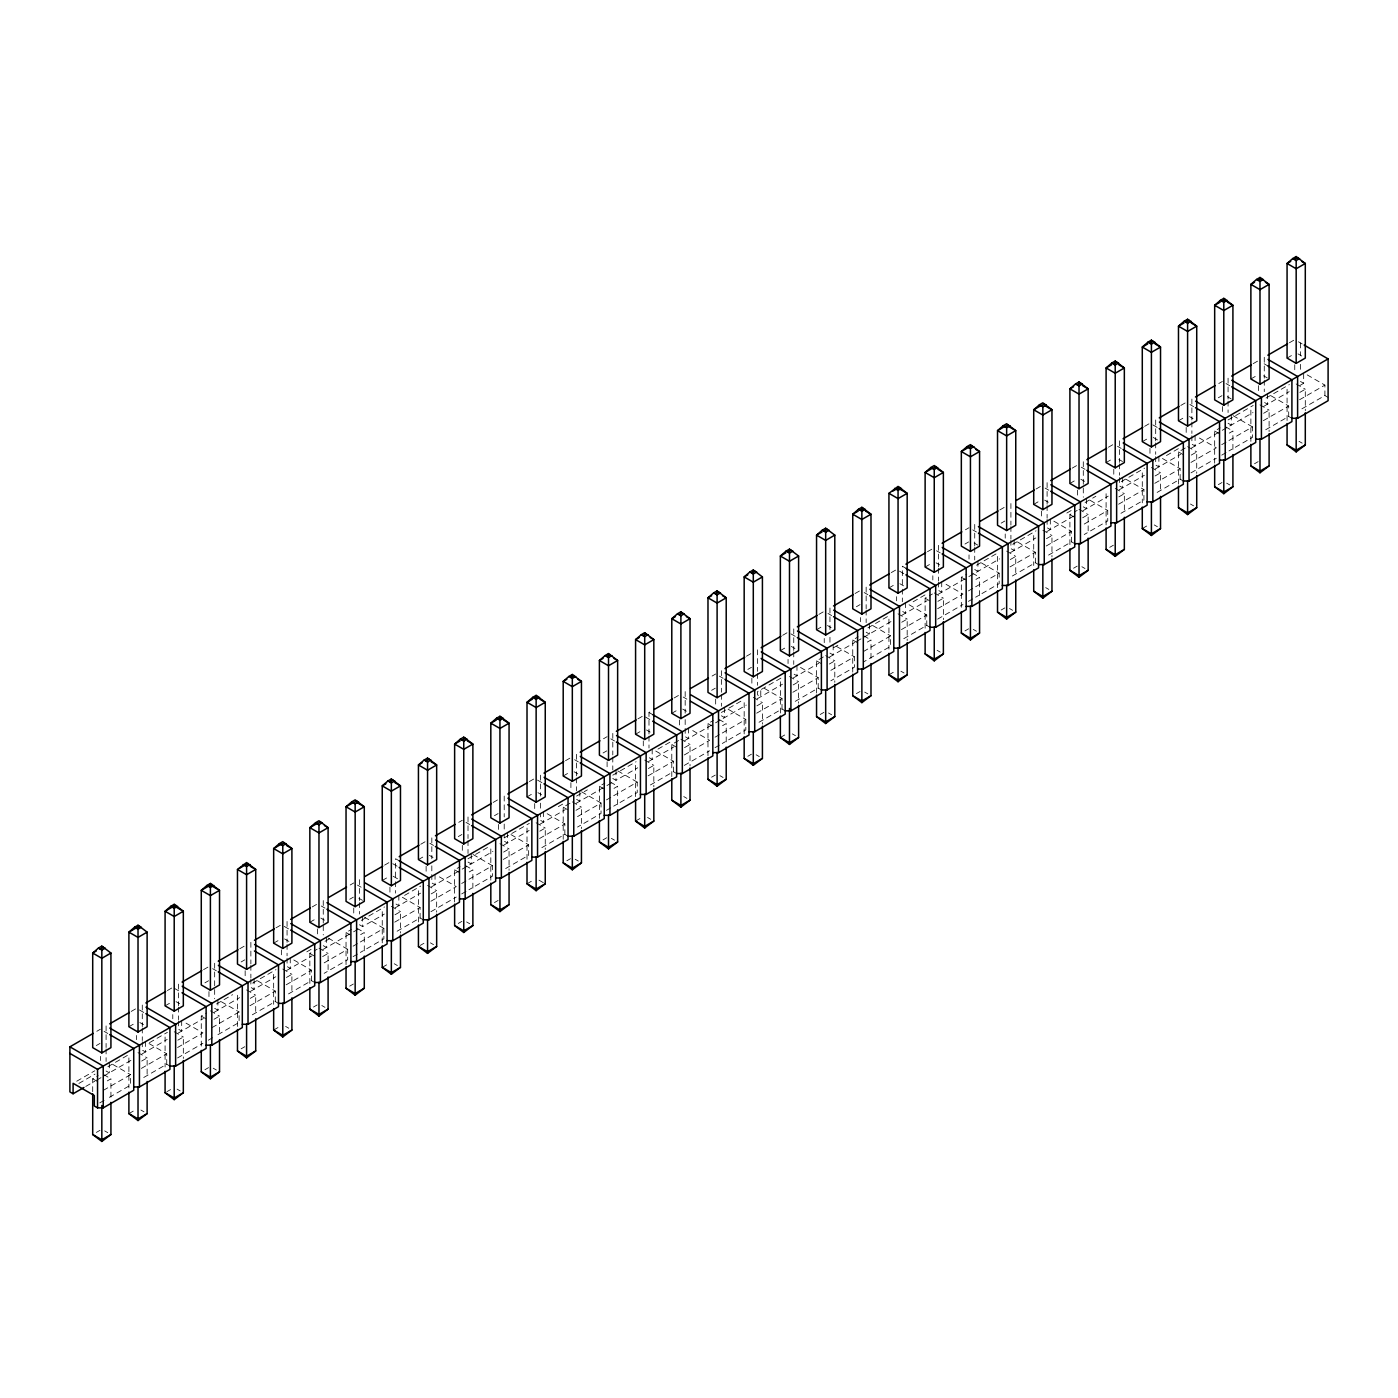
<?xml version="1.0" encoding="UTF-8"?>
<svg xmlns="http://www.w3.org/2000/svg" width="1398" height="1398" viewBox="0 0 1398 1398"><rect width="100%" height="100%" fill="white"/><g stroke="black" fill="none" stroke-linecap="round" stroke-linejoin="round"><path stroke-width="0.75" stroke-dasharray="5 3.75" d="M96.811 1031.287L100.394 1029.225M131.202 1011.436L136.585 1008.325M167.393 990.535L172.775 987.425M203.584 969.635L208.966 966.525M239.792 948.735L245.157 945.642M275.983 927.853L281.365 924.742M312.173 906.952L317.556 903.842M350.164 885.021L353.746 882.942M384.555 865.152L389.937 862.059M420.746 844.27L426.128 841.159M458.736 822.339L462.319 820.259M493.127 802.469L498.509 799.359M529.318 781.569L534.7 778.476M565.526 760.687L570.908 757.576M603.499 738.756L607.099 736.676M637.907 718.887L643.29 715.776L652.674 721.193M648.987 734.037L648.987 712.491L652.569 710.429M674.098 697.986L679.48 694.893M712.089 676.055L715.671 673.993M746.48 656.204L751.862 653.093M782.67 635.304L788.053 632.193M818.861 614.404L824.243 611.31M855.069 593.521L860.452 590.41M891.26 572.621L896.642 569.51M927.451 551.721L932.833 548.61M965.441 529.79L969.024 527.728M999.832 509.938L1005.214 506.827M1036.023 489.038L1041.405 485.927M1072.214 468.138L1077.596 465.027M1108.404 447.238L1113.787 444.145M1144.612 426.355L1149.977 423.245M1180.803 405.455L1186.186 402.344M1218.776 383.524L1222.376 381.444M1253.185 363.655L1258.567 360.562M1289.375 342.772L1294.758 339.662M96.34 1045.547L99.992 1043.432M128.896 1026.744L134.365 1023.598M165.086 1005.861L170.556 1002.698M204.929 982.846L208.564 980.749M241.12 961.964L244.772 959.849M273.659 943.161L279.128 940.015M309.849 922.278L317.154 918.067M349.692 899.264L353.344 897.167M382.248 880.478L387.718 877.315M418.439 859.578L423.909 856.432M458.282 836.581L461.917 834.484M494.473 815.681L498.107 813.584M527.011 796.895L532.481 793.732M563.202 775.995L570.506 771.783M603.045 752.998L606.697 750.901M635.583 734.212L641.07 731.049M671.791 713.312L677.261 710.149M711.617 690.315L715.269 688.2M747.825 669.415L751.46 667.318M780.364 650.629L785.833 647.466M816.554 629.729L823.859 625.518M856.397 606.732L860.05 604.618M888.936 587.946L894.405 584.783M925.126 567.046L930.614 563.883M964.97 544.049L968.622 541.935M1001.16 523.149L1004.812 521.035M1033.716 504.363L1039.186 501.2M1069.907 483.463L1077.194 479.252M1106.098 462.563L1113.402 458.352M1142.288 441.663L1147.758 438.518M1178.479 420.781L1183.949 417.618M1218.322 397.766L1221.974 395.669M1250.878 378.98L1258.165 374.769M1287.069 358.08L1292.538 354.935M76.733 1081.213L94.819 1070.781M78.865 1083.433L95.012 1074.118M107.891 1066.691L127.62 1055.298M149.464 1042.681L167.393 1032.318M216.463 1003.991L232.61 994.677M252.654 983.109L275.983 969.635M306.791 951.846L312.173 948.735M325.035 941.308L330.417 938.198M361.243 920.408L384.555 906.952M404.599 895.384L420.746 886.052M468.015 858.756L487.745 847.363M504.206 837.874L529.318 823.37M558.344 806.611L565.526 802.469M576.605 796.074L587.37 789.87M612.796 775.174L636.107 761.718M657.951 749.101L672.298 740.818M721.368 712.491L741.097 701.097M780.888 678.135L757.559 691.591L757.559 694.893L760.774 696.746L760.774 686.296M833.54 647.728L838.922 644.635M867.931 627.877L889.46 615.452M913.104 601.804L925.651 594.552M976.52 565.194L996.25 553.8M1012.711 544.294L1036.023 530.821M1066.831 513.031L1072.214 509.938M1085.093 502.494L1095.857 496.29M1121.283 481.611L1144.612 468.138M1166.456 455.538L1180.803 447.238M1228.073 419.959L1253.185 405.455M1266.064 398.028L1289.375 384.555M92.705 1091.646L92.705 1078.802L98.175 1075.639M201.277 1046.106L201.277 1016.101L206.747 1012.938M309.849 983.423L309.849 953.419L317.154 949.207M346.04 964.672L346.04 932.518L351.527 929.355M454.63 901.99L454.63 869.836L460.099 866.673M563.202 839.307L563.202 807.153L570.506 802.941M599.393 818.407L599.393 786.253L604.862 783.09M671.791 776.606L671.791 744.452L679.079 740.241M707.982 755.724L707.982 723.57L713.452 720.407M816.554 693.024L816.554 660.87L823.859 656.658M852.745 672.141L852.745 639.987L858.215 636.824M925.126 628.191L925.126 598.187L932.431 593.975M961.335 607.309L961.335 577.287L966.804 574.141M1069.907 544.608L1069.907 514.604L1077.194 510.392M1178.479 484.075L1178.479 451.921L1185.784 447.709M1214.67 463.175L1214.67 431.021L1220.157 427.858M85.767 1086.438L94.819 1081.213M96.637 1080.182L102.054 1077.037M103.871 1075.988L131.01 1060.331M141.88 1054.057L167.201 1039.43M178.07 1033.157L203.409 1018.53M214.261 1012.257L239.6 997.63M250.452 991.374L275.79 976.748M286.642 970.474L311.981 955.848M322.833 949.574L351.789 932.868M353.607 931.819L359.024 928.674M359.443 924.742L362.641 926.594L384.363 914.047M395.215 907.791L420.553 893.165M431.423 886.891L460.361 870.168M462.179 869.137L492.935 851.365M503.804 845.091L529.143 830.464M539.995 824.208L565.334 809.582M576.186 803.308L605.142 786.585M606.959 785.554L612.376 782.408M612.796 778.476L615.994 780.329L637.715 767.782M648.567 761.508L673.906 746.881M684.758 740.625L713.714 723.902M715.531 722.853L746.287 705.099M757.157 698.825L782.478 684.199M793.348 677.925L818.686 663.299M829.538 657.043L854.877 642.416M856.677 641.367L862.112 638.222M863.912 637.191L891.068 621.516M901.92 615.242L927.258 600.616M938.11 594.342L967.067 577.636M968.884 576.588L999.64 558.833M1010.509 552.559L1035.831 537.933M1046.7 531.659L1073.839 515.984M1082.891 510.759L1108.23 496.133M1119.082 489.877L1144.42 475.25M1155.272 468.977L1180.611 454.35M1191.463 448.076L1220.419 431.37M1222.236 430.322L1252.992 412.55M1263.844 406.294L1289.183 391.667M1300.035 385.394L1303.67 383.297L1303.67 372.847M107.296 1080.899L110.931 1078.802L110.931 1100.226M141.652 1061.065L147.122 1057.902L147.122 1077.194M177.843 1040.164L183.33 1037.001L183.33 1058.443M214.051 1019.264L219.521 1016.101L219.521 1035.394M250.242 998.364L255.712 995.219L255.712 1014.494M286.433 977.482L291.902 974.319L291.902 993.611M322.623 956.582L328.093 953.419L328.093 972.711M360.632 934.633L364.284 932.518L364.284 953.96M395.005 914.781L400.475 911.636L400.475 933.06M431.196 893.899L436.665 890.736L436.665 912.16M469.221 871.95L472.874 869.836L472.874 891.277M503.595 852.098L509.064 848.936L509.064 870.377M539.785 831.198L545.255 828.035L545.255 849.477M575.976 810.316L581.446 807.153L581.446 828.577M613.984 788.367L617.636 786.253L617.636 807.694M648.357 768.516L653.827 765.353L653.827 786.794M684.548 747.615L690.018 744.452L690.018 765.894M722.574 725.667L726.209 723.57L726.209 744.994M756.93 705.833L762.417 702.67L762.417 724.112M793.138 684.933L798.608 681.77L798.608 703.211M829.329 664.033L834.798 660.87L834.798 682.311M867.337 642.084L870.989 639.987L870.989 661.411M901.71 622.25L907.18 619.087L907.18 640.529M937.901 601.35L943.37 598.187L943.37 619.629M975.926 579.401L979.561 577.287L979.561 596.579M1010.282 559.567L1015.752 556.404L1015.752 575.696M1046.473 538.667L1051.96 535.504L1051.96 556.946M1082.681 517.767L1088.151 514.604L1088.151 533.896M1118.872 496.867L1124.341 493.704L1124.341 512.996M1155.063 475.984L1160.532 472.821L1160.532 492.113M1191.253 455.084L1196.723 451.921L1196.723 473.363M1229.261 433.135L1232.914 431.021L1232.914 452.463M1263.635 413.284L1269.104 410.121L1269.104 431.563M1299.825 392.401L1305.295 389.238L1305.295 410.663M103.382 1090.335L130.538 1074.678L130.538 1085.128L106.999 1098.706M141.39 1068.404L166.729 1053.777L166.729 1064.227L141.39 1078.854M177.581 1047.504L202.92 1032.877L185.218 1022.672M211.972 1027.652L239.11 1011.977L239.11 1022.427L215.589 1036.023M249.962 1005.721L275.301 991.095L275.301 1001.545L249.962 1016.171M286.153 984.821L311.492 970.195L311.492 980.645L286.153 995.271M324.161 962.873L347.683 949.294L347.683 959.744L324.161 973.323M353.117 946.166L358.552 943.021M360.352 941.99L383.873 928.394L383.873 938.844L360.352 952.44M394.743 922.138L420.082 907.512L420.082 917.962L394.743 932.588M430.933 901.238L456.272 886.612L438.57 876.389M461.69 883.484L467.124 880.338M468.942 879.29L492.463 865.712L492.463 876.162L468.942 889.74M503.315 859.438L528.654 844.811L528.654 855.261L503.315 869.888M539.506 838.555L564.844 823.929L564.844 834.379L539.506 849.005M577.514 816.607L601.035 803.029L601.035 813.479L577.514 827.057M606.47 799.901L611.887 796.755M613.705 795.707L637.226 782.129L637.226 792.579L613.705 806.157M648.095 775.855L673.417 761.228L673.417 771.679L648.095 786.305M684.286 754.972L709.607 740.346L691.923 730.123M715.042 737.2L720.477 734.072M722.277 733.024L745.816 719.446L745.816 729.896L722.277 743.474M756.668 713.172L782.006 698.546L782.006 708.996L756.668 723.622M792.858 692.272L818.197 677.646L818.197 688.096L792.858 702.722M830.866 670.341L854.388 656.763L854.388 667.213L830.866 680.791M863.44 651.538L890.578 635.863L890.578 646.313L863.44 661.988M901.43 629.589L926.769 614.963L926.769 625.413L901.43 640.039M937.639 608.689L962.96 594.063L945.275 583.857M968.395 590.935L973.829 587.807M975.629 586.758L999.151 573.18L999.151 583.63L975.629 597.208M1010.02 566.906L1035.359 552.28L1035.359 562.73L1010.02 577.357M1046.211 546.006L1071.55 531.38L1071.55 541.83L1046.211 556.456M1084.219 524.075L1107.74 510.48L1107.74 520.93L1084.219 534.525M1118.592 504.224L1143.931 489.597L1143.931 500.047L1118.592 514.674M1154.783 483.324L1180.122 468.697L1180.122 479.147L1154.783 493.774M1190.974 462.423L1216.312 447.797L1198.628 437.591M1221.747 444.669L1227.182 441.523M1228.982 440.492L1252.503 426.897L1252.503 437.347L1228.982 450.925M1263.373 420.641L1288.694 406.014L1288.694 416.464L1263.373 431.091M1299.563 399.741L1324.902 385.114L1324.902 395.564L1299.563 410.191M99.765 1102.882L105.2 1099.754M177.581 1057.954L202.92 1043.327M208.337 1040.199L213.772 1037.054M353.117 956.616L358.552 953.471M430.933 911.688L456.272 897.062M461.69 893.916L467.124 890.788M606.47 810.333L611.887 807.205M684.286 765.422L709.607 750.796M715.042 747.65L720.477 744.522M937.639 619.139L962.96 604.513M968.395 601.385L973.829 598.257M1190.974 472.874L1216.312 458.247M1221.747 455.119L1227.182 451.973M96.34 1132.415L99.992 1130.318M128.896 1113.629L134.365 1110.466M166.904 1091.681L170.556 1089.566M204.929 1069.732L208.564 1067.618M241.12 1048.832L244.772 1046.718M273.659 1030.046L279.128 1026.883M313.502 1007.049L317.154 1004.935M349.692 986.149L353.344 984.035M382.248 967.364L387.718 964.201M420.256 945.415L423.909 943.3M458.282 923.466L461.917 921.352M494.473 902.566L498.107 900.452M527.011 883.781L532.481 880.618M566.854 860.766L570.506 858.669M603.045 839.883L606.697 837.769M635.583 821.08L641.07 817.917M711.617 777.183L715.269 775.086M747.825 756.301L751.46 754.186M780.364 737.497L785.833 734.334M820.207 714.5L823.859 712.386M856.397 693.6L860.05 691.503M888.936 674.815L894.405 671.652M964.97 630.917L968.622 628.803M1001.16 610.017L1004.812 607.92M1073.559 568.235L1077.194 566.12M1109.75 547.334L1113.402 545.22M1142.288 528.549L1147.758 525.386M1218.322 484.652L1221.974 482.537M1254.513 463.752L1258.165 461.637M1298.462 341.794L1302.167 343.943M1298.008 353.869L1301.66 355.983M1307.2 374.891L1324.902 385.114M1300.455 381.444L1303.67 383.297M1324.902 395.564L1328.1 397.416M1264.124 363.76L1267.829 365.909M1296.173 383.961L1305.295 389.238M1263.635 375.817L1267.287 377.932M1271.009 395.791L1288.694 406.014M1288.694 416.464L1291.909 418.299M1226.081 383.594L1229.786 385.726M1259.982 404.861L1269.104 410.121M1227.444 396.717L1231.096 398.832M1299.039 441.349L1302.167 443.149M1233.053 415.66L1252.503 426.897M1228.073 423.245L1231.271 425.097L1231.271 414.647M1189.89 404.494L1193.595 406.626M1225.627 426.809L1232.914 431.021M1189.436 416.569L1193.071 418.666M1214.67 431.021L1220.157 434.184M1152.843 424.887L1157.387 427.526M1187.601 446.661L1196.723 451.921M1178.479 451.921L1185.784 456.132M1153.228 437.452L1158.715 440.615M1226.64 483.131L1229.786 484.949M1162.437 458.474L1180.122 468.697M1180.122 479.147L1183.337 480.999M1117.491 446.277L1121.196 448.409M1151.41 467.544L1160.532 472.821M1118.872 459.4L1122.507 461.515M1190.449 504.031L1193.595 505.831M1126.229 479.374L1143.931 489.597M1081.301 467.177L1085.005 469.309M1115.22 488.444L1124.341 493.704M1080.846 479.252L1084.499 481.349M1154.259 524.932L1157.387 526.731M1090.038 500.274L1107.74 510.48M1083.293 506.827L1086.508 508.68L1086.508 498.23M1045.11 488.077L1048.815 490.209M1079.029 509.344L1088.151 514.604M1044.655 500.152L1048.308 502.249M1069.907 514.604L1077.194 518.815M1053.847 521.174L1071.55 531.38M1071.55 541.83L1074.747 543.682M1042.838 530.244L1051.96 535.504M1081.877 566.714L1085.005 568.532M1017.657 542.057L1035.359 552.28M1035.359 562.73L1038.557 564.582M972.728 529.859L976.433 531.991M1006.647 551.127L1015.752 556.404M974.091 542.983L977.744 545.098M1045.687 587.614L1048.815 589.414M981.466 562.957L999.151 573.18M974.721 569.51L977.918 571.363L977.918 560.913M936.538 550.76L940.242 552.892M972.274 573.075L979.561 577.287M936.083 562.835L939.718 564.932M961.335 577.287L966.804 580.45M1009.496 608.514L1012.624 610.314M906.044 568.357L902.339 566.225L902.339 587.772M899.491 571.153L904.052 573.792M934.248 592.927L943.37 598.187M925.126 598.187L932.431 602.398M899.893 583.735L903.527 585.832M973.288 629.397L976.433 631.214M909.084 604.757L926.769 614.963M926.769 625.413L929.985 627.265M864.156 592.542L867.861 594.692M898.058 613.827L907.18 619.087M937.097 650.297L940.242 652.115M872.894 625.64L890.578 635.863M866.148 632.193L869.346 634.045L869.346 623.595M827.948 613.442L831.653 615.574M863.684 635.775L870.989 639.987M827.494 625.518L831.146 627.632M852.745 639.987L858.215 643.15M900.906 671.197L904.052 672.997M836.703 646.54L854.388 656.763M829.958 653.093L833.156 654.946L833.156 644.495M790.901 633.853L795.462 636.474M825.676 655.61L834.798 660.87M791.303 646.418L794.955 648.515M816.554 660.87L823.859 665.099M864.715 692.097L867.861 693.897M800.495 667.44L818.197 677.646M818.197 688.096L821.395 689.948M789.486 676.51L798.608 681.77M828.525 712.98L831.653 714.797M764.304 688.34L782.006 698.546M782.006 708.996L785.204 710.848M719.376 676.125L723.081 678.275M753.295 697.41L762.417 702.67M792.334 733.88L795.462 735.697M728.113 709.223L745.816 719.446M721.368 715.776L724.583 717.628L724.583 707.178M683.185 697.025L686.89 699.157M718.922 719.358L726.209 723.57M682.731 709.101L686.383 711.215M707.982 723.57L713.452 726.733M756.143 754.78L759.271 756.58M648.987 712.491L652.691 714.623M680.896 739.192L690.018 744.452M646.54 730.001L650.175 732.098M671.791 744.452L679.079 748.681M719.953 775.68L723.081 777.48M655.732 751.023L673.417 761.228M673.417 771.679L676.632 773.531M610.804 738.826L614.508 740.957M644.705 760.093L653.827 765.353M683.762 796.563L686.89 798.38M617.776 770.892L637.226 782.129M574.613 759.708L578.318 761.858M610.349 782.041L617.636 786.253M574.141 771.783L577.793 773.898M599.393 786.253L604.862 789.416M647.554 817.463L650.699 819.28M581.568 791.792L601.035 803.029M576.605 799.359L579.803 801.211L579.803 790.761M537.548 780.119L542.109 782.74M572.324 801.875L581.446 807.153M537.95 792.683L541.603 794.798M563.202 807.153L570.506 811.364M611.363 838.363L614.508 840.163M547.16 813.706L564.844 823.929M564.844 834.379L568.042 836.214M536.133 822.775L545.255 828.035M575.172 859.263L578.318 861.063M510.952 834.606L528.654 844.811M466.023 822.408L469.728 824.54M499.942 843.676L509.064 848.936M538.981 880.146L543.682 882.872M472.996 854.475L492.463 865.712M468.015 862.059L471.231 863.912L471.231 853.462M429.833 843.291L433.537 845.441M465.569 865.624L472.874 869.836M429.378 855.366L433.031 857.481M454.63 869.836L460.099 872.999M399.339 860.906L395.634 858.756L395.634 879.657M392.786 863.702L397.347 866.323M427.561 885.458L436.665 890.736M393.188 876.266L398.657 879.429M466.6 921.946L469.728 923.746M402.379 897.289L420.082 907.512M420.082 917.962L423.279 919.797M357.451 885.091L361.156 887.223M391.353 906.358L400.475 911.636M358.814 898.215L362.466 900.329M430.409 942.846L433.537 944.646M364.424 917.158L383.873 928.394M321.26 905.991L324.965 908.123M356.997 928.307L364.284 932.518M346.04 932.518L351.527 935.681M320.806 918.067L324.441 920.164M394.219 963.729L397.347 965.546M328.233 938.058L347.683 949.294M323.253 945.642L326.45 947.495L326.45 937.044M284.213 926.385L288.774 929.023M318.971 948.159L328.093 953.419M284.598 938.949L290.085 942.112M309.849 953.419L317.154 957.63M293.807 959.972L311.492 970.195M311.492 980.645L314.707 982.497M282.78 969.041L291.902 974.319M321.82 1005.529L324.965 1007.329M257.616 980.872L275.301 991.095M275.301 1001.545L278.499 1003.38M212.671 968.674L216.375 970.806M246.59 989.941L255.712 995.219M285.629 1026.429L288.774 1028.229M221.408 1001.772L239.11 1011.977M214.663 1008.325L217.878 1010.177L217.878 999.727M174.208 988.246L180.185 991.706M210.399 1010.841L219.521 1016.101M201.277 1016.101L206.747 1019.264M176.026 1001.65L179.678 1003.747M139.433 1009.968L143.994 1012.606M174.208 1031.741L183.33 1037.001M139.835 1022.532L143.487 1024.647M213.247 1068.212L216.375 1070.029M149.027 1043.555L166.729 1053.777M166.729 1064.227L169.927 1066.08M104.099 1031.357L107.803 1033.489M138.018 1052.624L147.122 1057.902M177.057 1089.112L180.185 1090.912M112.836 1064.455L130.538 1074.678M106.091 1071.008L109.306 1072.86L109.306 1062.41M103.644 1074.573L110.931 1078.802M92.705 1078.802L98.175 1081.947M140.866 1110.012L143.994 1111.812M104.675 1130.895L107.803 1132.712M1300.455 342.947L1300.455 355.791M1300.455 364.336L1300.455 370.75M1294.758 364.738L1294.758 371.012M1287.069 389.238L1287.069 421.392M1267.462 393.747L1267.462 404.197L1264.264 402.344L1264.264 399.059M1264.264 357.259L1264.264 378.159M1264.264 380.256L1264.264 391.65M1258.567 385.638L1258.567 391.894M1250.878 410.121L1250.878 442.275M1228.073 378.159L1228.073 399.059M1228.073 401.139L1228.073 412.55M1222.376 406.521L1222.376 412.794M1195.08 435.547L1195.08 445.997L1191.882 444.145L1191.882 435.582M1191.882 399.059L1191.882 419.959M1191.882 422.039L1191.882 433.45M1186.186 427.421L1186.186 433.695M1158.89 456.43L1158.89 466.88L1155.692 465.027L1155.692 456.482M1155.692 419.959L1155.692 440.842M1155.692 442.939L1155.692 454.333M1149.977 448.321L1149.977 454.595M1142.288 472.821L1142.288 502.826M1122.699 477.33L1122.699 487.78L1119.501 485.927L1119.501 477.382M1119.501 440.842L1119.501 462.406M1119.501 463.839L1119.501 475.233M1113.787 469.221L1113.787 475.477M1106.098 493.704L1106.098 525.858M1083.293 461.742L1083.293 497.269M1077.596 490.104L1077.596 496.377M1050.317 519.13L1050.317 529.58L1047.102 527.728L1047.102 519.165M1047.102 482.642L1047.102 504.189M1047.102 505.622L1047.102 518.169M1041.405 511.004L1041.405 517.277M1033.716 535.504L1033.716 565.508M1014.127 540.012L1014.127 550.462L1010.911 548.61L1010.911 540.065M1010.911 503.542L1010.911 525.089M1010.911 526.522L1010.911 539.051M1005.214 533.984L1005.214 538.178M997.525 556.404L997.525 588.558M974.721 524.425L974.721 545.989M974.721 547.422L974.721 559.951M969.024 554.884L969.024 559.06M941.728 581.813L941.728 592.263L938.53 590.41L938.53 581.848M938.53 545.325L938.53 566.872M938.53 568.304L938.53 580.852M932.833 575.784L932.833 579.96M905.537 602.713L905.537 613.163L902.339 611.31L902.339 608.008M902.339 589.205L902.339 601.752M896.642 596.684L896.642 600.86M888.936 619.087L888.936 649.091M866.148 587.125L866.148 608.672M866.148 610.105L866.148 622.634M860.452 617.567L860.452 621.761M829.958 608.008L829.958 629.572M829.958 637.261L829.958 643.534M824.243 638.467L824.243 642.643M796.965 665.396L796.965 675.846L793.749 673.993L793.749 670.708M793.749 628.908L793.749 650.454M793.749 651.887L793.749 664.434M788.053 659.367L788.053 663.543M780.364 681.77L780.364 713.924M757.559 649.808L757.559 671.355M757.559 673.504L757.559 685.335M751.862 678.17L751.862 684.443M744.173 702.67L744.173 734.824M721.368 670.708L721.368 692.255M721.368 694.387L721.368 706.217M715.671 699.07L715.671 705.343M688.393 728.078L688.393 738.528L685.177 736.676L685.177 715.287M685.177 691.591L685.177 713.155M679.48 719.97L679.48 726.226M652.184 748.979L652.184 759.429L648.987 757.576L648.987 754.291M648.987 736.187L648.987 748.017M643.29 740.853L643.29 747.126M635.583 765.353L635.583 797.507M615.994 769.879L615.994 780.329M612.796 733.391L612.796 754.937M612.796 757.087L612.796 769.914M607.099 761.753L607.099 768.026M576.605 754.291L576.605 775.838M576.605 777.97L576.605 790.814M570.908 782.653L570.908 788.926M543.612 811.661L543.612 822.111L540.414 820.259L540.414 813.846M540.414 775.174L540.414 796.074M540.414 803.151L540.414 811.714M534.7 803.553L534.7 809.809M527.011 828.035L527.011 860.189M507.422 832.561L507.422 843.011L504.206 841.159L504.206 834.746M504.206 796.074L504.206 816.974M504.206 824.051L504.206 832.596M498.509 824.436L498.509 830.709M490.82 848.936L490.82 881.09M468.015 816.974L468.015 838.52M468.015 840.67L468.015 853.496M462.319 845.336L462.319 851.609M435.04 874.344L435.04 884.794L431.825 882.942L431.825 874.397M431.825 837.874L431.825 858.756M431.825 865.834L431.825 872.247M426.128 866.236L426.128 872.509M418.439 890.736L418.439 922.89M398.849 895.244L398.849 905.694L395.634 903.842L395.634 900.557M395.634 881.754L395.634 893.147M389.937 887.136L389.937 893.392M382.248 911.636L382.248 943.772M362.641 916.144L362.641 926.594M359.443 879.657L359.443 900.557M359.443 902.636L359.443 914.047M353.746 908.018L353.746 914.292M323.253 900.557L323.253 923.536M323.253 925.633L323.253 934.947M317.556 928.919L317.556 935.192M290.26 957.927L290.26 968.377L287.062 966.525L287.062 957.98M287.062 921.457L287.062 942.339M287.062 944.436L287.062 955.83M281.365 949.819L281.365 958.172M273.659 974.319L273.659 1004.323M254.069 978.827L254.069 989.277L250.871 987.425L250.871 978.88M250.871 942.339L250.871 963.904M250.871 965.336L250.871 977.866M245.157 970.719L245.157 976.975M237.468 995.219L237.468 1027.355M214.663 963.239L214.663 998.766M208.966 991.601L208.966 997.875M181.688 1020.627L181.688 1031.077L178.472 1029.225L178.472 1020.662M178.472 984.14L178.472 1005.686M178.472 1007.119L178.472 1019.666M172.775 1014.599L172.775 1018.775M165.086 1037.001L165.086 1067.006M145.497 1041.51L145.497 1051.96L142.281 1050.108L142.281 1041.562M142.281 1005.04L142.281 1026.586M142.281 1028.019L142.281 1040.549M136.585 1035.481L136.585 1039.675M128.896 1057.902L128.896 1087.906M106.091 1025.922L106.091 1047.486M106.091 1048.919L106.091 1061.449M100.394 1056.381L100.394 1060.558"/><path stroke-width="1.5" d="M98.402 948.106L92.705 953.034L92.705 1047.644L101.827 1052.904L110.931 1047.644L110.931 953.034L101.827 946.131L98.402 948.106L101.827 950.081L105.234 948.106M134.592 927.206L128.896 932.134L128.896 1026.744L138.018 1032.021L147.122 1026.744L147.122 932.134L138.018 925.231L134.592 927.206L138.018 929.181L141.425 927.206M170.783 906.306L165.086 911.251L165.086 1005.861L174.208 1011.121L183.33 1005.861L183.33 911.251L174.208 904.331L170.783 906.306L174.208 908.281L177.616 906.306M206.974 885.423L201.277 890.351L201.277 984.961L210.399 990.221L219.521 984.961L219.521 890.351L210.399 883.449L206.974 885.423L210.399 887.398L213.824 885.423M237.468 869.451L246.59 862.549L255.712 869.451L255.712 964.061L246.59 969.321L237.468 964.061L237.468 869.451L246.59 874.729L255.712 869.451L250.242 866.288M279.355 843.623L273.659 848.551L273.659 943.161L282.78 948.438L291.902 943.161L291.902 848.551L282.78 841.648L279.355 843.623L282.78 845.598L286.206 843.623M315.564 822.723L309.849 827.668L309.849 922.278L318.971 927.538L328.093 922.278L328.093 827.668L318.971 820.748L315.564 822.723L318.971 824.698L322.396 822.723M351.754 801.84L346.04 806.768L346.04 901.378L355.162 906.638L364.284 901.378L364.284 806.768L355.162 799.866L351.754 801.84L355.162 803.815L358.587 801.84M387.945 780.94L382.248 785.868L382.248 880.478L391.353 885.738L400.475 880.478L400.475 785.868L391.353 778.966L387.945 780.94L391.353 782.915L394.778 780.94M424.136 760.04L418.439 764.968L418.439 859.578L427.561 864.855L436.665 859.578L436.665 764.968L427.561 758.066L424.136 760.04L427.561 762.015L430.968 760.04M460.326 739.14L454.63 744.086L454.63 838.695L463.752 843.955L472.874 838.695L472.874 744.086L463.752 737.165L460.326 739.14L463.752 741.115L467.159 739.14M496.517 718.257L490.82 723.185L490.82 817.795L499.942 823.055L509.064 817.795L509.064 723.185L499.942 716.283L496.517 718.257L499.942 720.232L503.367 718.257M532.708 697.357L527.011 702.285L527.011 796.895L536.133 802.155L545.255 796.895L545.255 702.285L536.133 695.383L532.708 697.357L536.133 699.332L539.558 697.357M568.899 676.457L563.202 681.385L563.202 775.995L572.324 781.272L581.446 775.995L581.446 681.385L572.324 674.483L568.899 676.457L572.324 678.432L575.749 676.457M605.107 655.557L599.393 660.503L599.393 755.112L608.514 760.372L617.636 755.112L617.636 660.503L608.514 653.582L605.107 655.557L608.514 657.532L611.94 655.557M641.298 634.675L635.583 639.602L635.583 734.212L644.705 739.472L653.827 734.212L653.827 639.602L644.705 632.7L641.298 634.675L644.705 636.632L648.13 634.675M677.488 613.774L671.791 618.702L671.791 713.312L680.896 718.572L690.018 713.312L690.018 618.702L680.896 611.8L677.488 613.774L680.896 615.749L684.321 613.774M713.679 592.874L707.982 597.802L707.982 692.412L717.104 697.689L726.209 692.412L726.209 597.802L717.104 590.9L713.679 592.874L717.104 594.849L720.512 592.874M749.87 571.974L744.173 576.92L744.173 671.529L753.295 676.789L762.417 671.529L762.417 576.92L753.295 570L749.87 571.974L753.295 573.949L756.702 571.974M110.931 1102.375L110.931 1134.529L101.827 1141.432L92.705 1134.529L92.705 1093.795M786.06 551.092L780.364 556.02L780.364 650.629L789.486 655.889L798.608 650.629L798.608 556.02L789.486 549.117L786.06 551.092L789.486 553.049L792.893 551.092M147.122 1081.475L147.122 1113.629L138.018 1120.532L128.896 1113.629L128.896 1092.188M822.251 530.192L816.554 535.119L816.554 629.729L825.676 634.989L834.798 629.729L834.798 535.119L825.676 528.217L822.251 530.192L825.676 532.166L829.101 530.192M183.33 1060.575L183.33 1092.729L174.208 1099.632L165.086 1092.729L165.086 1071.287M858.442 509.291L852.745 514.219L852.745 608.829L861.867 614.106L870.989 608.829L870.989 514.219L861.867 507.317L858.442 509.291L861.867 511.266L865.292 509.291M219.521 1039.675L219.521 1071.829L210.399 1078.749L201.277 1071.829L201.277 1050.405M888.936 493.337L898.058 486.417L907.18 493.337L907.18 587.946L898.058 593.206L888.936 587.946L888.936 493.337L898.058 498.597L907.18 493.337L898.058 488.059M255.712 1018.793L255.712 1050.947L246.59 1057.849L237.468 1050.947L237.468 1029.505M930.841 467.509L925.126 472.437L925.126 567.046L934.248 572.306L943.37 567.046L943.37 472.437L934.248 465.534L930.841 467.509L934.248 469.466L937.674 467.509M291.902 997.892L291.902 1030.046L282.78 1036.949L273.659 1030.046L273.659 1008.605M967.032 446.609L961.335 451.537L961.335 546.146L970.439 551.406L979.561 546.146L979.561 451.537L970.439 444.634L967.032 446.609L970.439 448.583L973.864 446.609M328.093 976.992L328.093 1009.146L318.971 1016.049L309.849 1009.146L309.849 987.704M1003.222 425.708L997.525 430.636L997.525 525.246L1006.647 530.524L1015.752 525.246L1015.752 430.636L1006.647 423.734L1003.222 425.708L1006.647 427.683L1010.055 425.708M364.284 956.092L364.284 988.246L355.162 995.166L346.04 988.246L346.04 966.822M1039.413 404.808L1033.716 409.754L1033.716 504.363L1042.838 509.623L1051.96 504.363L1051.96 409.754L1042.838 402.834L1039.413 404.808L1042.838 406.783L1046.246 404.808M400.475 935.21L400.475 967.364L391.353 974.266L382.248 967.364L382.248 945.922M1075.604 383.926L1069.907 388.854L1069.907 483.463L1079.029 488.723L1088.151 483.463L1088.151 388.854L1079.029 381.951L1075.604 383.926L1079.029 385.883L1082.436 383.926M436.665 914.309L436.665 946.463L427.561 953.366L418.439 946.463L418.439 925.022M1111.794 363.026L1106.098 367.954L1106.098 462.563L1115.22 467.823L1124.341 462.563L1124.341 367.954L1115.22 361.051L1111.794 363.026L1115.22 365L1118.645 363.026M472.874 893.409L472.874 925.563L463.752 932.466L454.63 925.563L454.63 904.122M1147.985 342.126L1142.288 347.053L1142.288 441.663L1151.41 446.941L1160.532 441.663L1160.532 347.053L1151.41 340.151L1147.985 342.126L1151.41 344.1L1154.835 342.126M509.064 872.509L509.064 904.663L499.942 911.583L490.82 904.663L490.82 883.239M1184.176 321.225L1178.479 326.171L1178.479 420.781L1187.601 426.041L1196.723 420.781L1196.723 326.171L1187.601 319.251L1184.176 321.225L1187.601 323.2L1191.026 321.225M545.255 851.627L545.255 883.781L536.133 890.683L527.011 883.781L527.011 862.339M1220.384 300.343L1214.67 305.271L1214.67 399.88L1223.792 405.14L1232.914 399.88L1232.914 305.271L1223.792 298.368L1220.384 300.343L1223.792 302.3L1227.217 300.343M581.446 830.727L581.446 862.881L572.324 869.783L563.202 862.881L563.202 841.439M1256.575 279.443L1250.878 284.371L1250.878 378.98L1259.982 384.24L1269.104 378.98L1269.104 284.371L1259.982 277.468L1256.575 279.443L1259.982 281.417L1263.408 279.443M617.636 809.826L617.636 841.98L608.514 848.883L599.393 841.98L599.393 820.539M1292.766 258.543L1287.069 263.471L1287.069 358.08L1296.173 363.358L1305.295 358.08L1305.295 263.471L1296.173 256.568L1292.766 258.543L1296.173 260.517L1299.598 258.543M653.827 788.926L653.827 821.08L644.705 828L635.583 821.08L635.583 799.656M690.018 768.044L690.018 800.198L680.896 807.1L671.791 800.198L671.791 778.756M726.209 747.144L726.209 779.298L717.104 786.2L707.982 779.298L707.982 757.856M762.417 726.244L762.417 758.398L753.295 765.3L744.173 758.398L744.173 736.956M798.608 705.343L798.608 737.497L789.486 744.418L780.364 737.497L780.364 716.073M834.798 684.461L834.798 716.615L825.676 723.517L816.554 716.615L816.554 695.173M870.989 663.561L870.989 695.715L861.867 702.617L852.745 695.715L852.745 674.273M907.18 642.661L907.18 674.815L898.058 681.717L888.936 674.815L888.936 653.373M943.37 621.761L943.37 653.914L934.248 660.835L925.126 653.914L925.126 632.49M979.561 600.878L979.561 633.032L970.439 639.934L961.335 633.032L961.335 611.59M1015.752 579.978L1015.752 612.132L1006.647 619.034L997.525 612.132L997.525 590.69M1051.96 559.078L1051.96 591.232L1042.838 598.134L1033.716 591.232L1033.716 569.79M1088.151 538.178L1088.151 570.332L1079.029 577.252L1069.907 570.332L1069.907 548.907M1124.341 517.295L1124.341 549.449L1115.22 556.352L1106.098 549.449L1106.098 528.007M1160.532 496.395L1160.532 528.549L1151.41 535.451L1142.288 528.549L1142.288 507.107M1196.723 475.495L1196.723 507.649L1187.601 514.551L1178.479 507.649L1178.479 486.207M1232.914 454.595L1232.914 486.749L1223.792 493.669L1214.67 486.749L1214.67 465.324M1269.104 433.712L1269.104 465.866L1259.982 472.769L1250.878 465.866L1250.878 444.424M1305.295 412.812L1305.295 444.966L1296.173 451.869L1287.069 444.966L1287.069 423.524M96.34 950.937L92.705 953.034L101.827 958.312L110.931 953.034M210.399 885.091L201.277 890.351L210.399 895.611L219.521 890.351L210.399 885.091L210.399 883.449M239.285 868.403L244.772 865.24M280.963 844.34L273.659 848.551L282.78 853.829L291.902 848.551L286.433 845.406M317.154 823.457L309.849 827.668L318.971 832.928L328.093 827.668L324.441 825.554M353.344 802.557L346.04 806.768L355.162 812.028L364.284 806.768L356.997 802.557M385.883 783.771L382.248 785.868L391.353 791.146L400.475 785.868L395.005 782.705M422.074 762.871L418.439 764.968L427.561 770.246L436.665 764.968L431.196 761.823M460.099 740.923L454.63 744.086L463.752 749.345L472.874 744.086L467.386 740.923M496.29 720.022L490.82 723.185L499.942 728.445L509.064 723.185L503.595 720.022M532.481 699.122L527.011 702.285L536.133 707.563L545.255 702.285L539.785 699.122M566.854 679.288L563.202 681.385L572.324 686.663L581.446 681.385L577.793 679.288M603.045 658.388L599.393 660.503L608.514 665.763L617.636 660.503L613.984 658.388M639.236 637.488L635.583 639.602L644.705 644.862L653.827 639.602L650.175 637.488M675.426 616.605L671.791 618.702L680.896 623.98L690.018 618.702L686.383 616.605M711.617 595.705L707.982 597.802L717.104 603.08L726.209 597.802L722.574 595.705M747.825 574.805L744.173 576.92L753.295 582.18L762.417 576.92M785.833 552.857L780.364 556.02L789.486 561.28L798.608 556.02M822.024 531.956L816.554 535.119L825.676 540.397L834.798 535.119M858.215 511.074L852.745 514.219L861.867 519.497L870.989 514.219L865.519 511.074M892.588 491.222L896.24 489.125M932.431 468.225L925.126 472.437L934.248 477.697L943.37 472.437L937.901 469.274M968.622 447.325L961.335 451.537L970.439 456.814L979.561 451.537L975.926 449.44M1004.812 426.425L997.525 430.636L1006.647 435.914L1015.752 430.636L1008.465 426.425M1041.003 405.542L1033.716 409.754L1042.838 415.014L1051.96 409.754L1044.655 405.542M1073.559 386.739L1069.907 388.854L1079.029 394.114L1088.151 388.854L1082.681 385.691M1111.567 364.791L1106.098 367.954L1115.22 373.231L1124.341 367.954L1118.872 364.791M1147.758 343.908L1142.288 347.053L1151.41 352.331L1160.532 347.053L1155.063 343.908M1183.949 323.008L1178.479 326.171L1187.601 331.431L1196.723 326.171L1191.253 323.008M1220.157 302.108L1214.67 305.271L1223.792 310.531L1232.914 305.271L1227.444 302.108M1254.513 282.274L1250.878 284.371L1259.982 289.648L1269.104 284.371L1265.452 282.274M1290.704 261.374L1287.069 263.471L1296.173 268.748L1305.295 263.471L1301.66 261.374M100.114 949.085L103.522 947.11M136.305 928.202L139.713 926.227M172.496 907.302L175.921 905.327M208.686 886.402L212.112 884.427M244.877 865.502L248.302 863.527M281.068 844.619L284.493 842.644M317.259 823.719L320.684 821.744M353.467 802.819L356.874 800.844M389.658 781.919L393.065 779.944M425.848 761.036L429.256 759.062M462.039 740.136L465.464 738.161M498.23 719.236L501.655 717.261M534.42 698.336L537.846 696.361M570.611 677.453L574.036 675.479M606.802 656.553L610.227 654.579M642.993 635.653L646.418 633.678M679.201 614.753L682.608 612.778M715.392 593.87L718.799 591.896M751.582 572.97L755.007 570.996M787.773 552.07L791.198 550.096M823.964 531.17L827.389 529.195M860.154 510.287L863.58 508.313M896.345 489.387L899.77 487.413M932.536 468.487L935.961 466.513M968.744 447.587L972.152 445.613M1004.935 426.687L1008.342 424.73M1041.126 405.804L1044.533 403.83M1077.316 384.904L1080.741 382.93M1113.507 364.004L1116.932 362.03M1149.698 343.104L1153.123 341.147M1185.888 322.222L1189.314 320.247M1222.079 301.321L1225.504 299.347M1258.287 280.421L1261.695 278.447M1294.478 259.521L1297.886 257.564M243.165 864.523L246.59 866.498L250.015 864.523M894.633 488.391L898.058 490.366L901.483 488.391M147.122 932.134L138.018 937.411L128.896 932.134L138.018 926.874L138.018 925.231M83.967 1087.487L73.098 1093.76L69.9 1091.908L69.9 1046.822L93.212 1033.367M109.673 1023.86L129.42 1012.467M145.881 1002.96L165.611 991.566M182.072 982.06L201.801 970.666M218.263 961.177L237.992 949.784M254.453 940.277L274.183 928.884M290.644 919.377L310.373 907.984M328.635 897.446L346.564 887.083M364.826 876.546L382.755 866.201M399.216 856.694L418.946 845.301M435.425 835.794L455.154 824.401M471.615 814.894L491.345 803.5M507.806 794.012L527.535 782.618M543.997 773.111L563.726 761.718M580.187 752.211L599.917 740.818M616.378 731.311L636.107 719.918M654.369 709.38L672.298 699.035M690.56 688.498L708.489 678.135M724.95 668.628L744.697 657.235M761.159 647.728L780.888 636.335M797.349 626.846L817.079 615.452M833.54 605.946L853.269 594.552M869.731 585.046L889.46 573.652M905.921 564.145L925.651 552.752M942.112 543.263L961.841 531.869M980.103 521.332L998.032 510.969M1016.294 500.432L1034.24 490.069M1050.702 480.562L1070.431 469.169M1086.893 459.68L1106.622 448.286M1123.083 438.78L1142.813 427.386M1159.274 417.88L1179.003 406.486M1195.465 396.98L1215.194 385.586M1231.655 376.097L1251.385 364.703M1267.846 355.197L1287.575 343.803M69.9 1053.41L97.545 1069.365L1328.1 358.902L1328.1 400.702L1297.606 418.299L1291.909 418.299M73.098 1093.76L73.098 1083.31L94.33 1095.56L94.33 1106.01L97.545 1107.863L103.242 1107.863L133.736 1090.265L133.736 1048.465L109.656 1034.572M133.736 1086.962L139.433 1086.962L169.927 1069.365L169.927 1027.565L145.846 1013.672M169.927 1066.08L175.624 1066.08L206.118 1048.465L206.118 1006.682L182.037 992.772M206.118 1045.18L211.814 1045.18L242.308 1027.582L242.308 985.782L218.228 971.872M242.308 1024.28L248.023 1024.28L278.499 1006.682L278.499 964.882L254.419 950.99M278.499 1003.38L284.213 1003.38L314.707 985.782L314.707 943.982L290.627 930.089M314.707 982.497L320.404 982.497L350.898 964.882L350.898 923.099L326.94 909.259M350.898 961.597L356.595 961.597L387.089 944L387.089 902.199L364.861 889.373M387.089 940.697L392.786 940.697L423.279 923.099L423.279 881.299L399.199 867.407M423.279 919.797L428.976 919.797L459.47 902.199L459.47 860.399L435.39 846.506M459.47 898.914L465.167 898.914L495.661 881.299L495.661 839.516L471.58 825.606M495.661 878.014L501.358 878.014L531.852 860.417L531.852 818.616L507.771 804.706M531.852 857.114L537.548 857.114L568.042 839.516L568.042 797.716L543.962 783.824M568.042 836.214L573.757 836.214L604.251 818.616L604.251 776.816L580.17 762.924M604.251 815.331L609.947 815.331L640.441 797.716L640.441 755.934L616.361 742.023M640.441 794.431L646.138 794.431L676.632 776.834L676.632 735.033L652.674 721.193M676.632 773.531L682.329 773.531L712.823 755.934L712.823 714.133L690.595 701.307M712.823 752.631L718.52 752.631L749.013 735.033L749.013 693.233L724.933 679.341M749.013 731.748L754.71 731.748L785.204 714.133L785.204 672.351L761.124 658.441M785.204 710.848L790.901 710.848L821.395 693.251L821.395 651.451L797.314 637.54M821.395 689.948L827.092 689.948L857.586 672.351L857.586 630.55L833.505 616.658M857.586 669.048L863.3 669.048L893.794 651.451L893.794 609.65L869.713 595.758M893.794 648.165L899.491 648.165L929.985 630.55L929.985 588.768L905.904 574.858M929.985 627.265L935.681 627.265L966.175 609.65L966.175 567.868L942.095 553.957M966.175 606.365L971.872 606.365L1002.366 588.768L1002.366 546.967L978.408 533.145M1002.366 585.465L1008.063 585.465L1038.557 567.868L1038.557 526.067L1016.329 513.241M1038.557 564.582L1044.254 564.582L1074.747 546.967L1074.747 505.185L1050.667 491.275M1074.747 543.682L1080.444 543.682L1110.938 526.067L1110.938 484.285L1086.858 470.375M1110.938 522.782L1116.635 522.782L1147.129 505.185L1147.129 463.385L1123.048 449.492M1147.129 501.882L1152.843 501.882L1183.337 484.285L1183.337 442.484L1159.239 428.592M1183.337 480.999L1189.034 480.999L1219.528 463.385L1219.528 421.602L1195.447 407.692M1219.528 460.099L1225.225 460.099L1255.719 442.484L1255.719 400.702L1231.638 386.792M1255.719 439.199L1261.415 439.199L1291.909 421.602L1291.909 379.802L1267.829 365.909M110.931 1134.529L101.827 1139.789L92.705 1134.529M147.122 1113.629L138.018 1118.889L128.896 1113.629M183.33 1092.729L174.208 1097.989L165.086 1092.729M219.521 1071.829L210.399 1077.107L201.277 1071.829M255.712 1050.947L246.59 1056.206L237.468 1050.947M291.902 1030.046L282.78 1035.306L273.659 1030.046M328.093 1009.146L318.971 1014.406L309.849 1009.146M364.284 988.246L355.162 993.524L346.04 988.246M400.475 967.364L391.353 972.624L382.248 967.364M436.665 946.463L427.561 951.723L418.439 946.463M472.874 925.563L463.752 930.823L454.63 925.563M509.064 904.663L499.942 909.941L490.82 904.663M545.255 883.781L536.133 889.041L527.011 883.781M581.446 862.881L572.324 868.141L563.202 862.881M617.636 841.98L608.514 847.24L599.393 841.98M653.827 821.08L644.705 826.358L635.583 821.08M690.018 800.198L680.896 805.458L671.791 800.198M726.209 779.298L717.104 784.558L707.982 779.298M762.417 758.398L753.295 763.658L744.173 758.398M798.608 737.497L789.486 742.775L780.364 737.497M834.798 716.615L825.676 721.875L816.554 716.615M870.989 695.715L861.867 700.975L852.745 695.715M907.18 674.815L898.058 680.075L888.936 674.815M943.37 653.914L934.248 659.192L925.126 653.914M979.561 633.032L970.439 638.292L961.335 633.032M1015.752 612.132L1006.647 617.392L997.525 612.132M1051.96 591.232L1042.838 596.492L1033.716 591.232M1088.151 570.332L1079.029 575.609L1069.907 570.332M1124.341 549.449L1115.22 554.709L1106.098 549.449M1160.532 528.549L1151.41 533.809L1142.288 528.549M1196.723 507.649L1187.601 512.909L1178.479 507.649M1232.914 486.749L1223.792 492.026L1214.67 486.749M1269.104 465.866L1259.982 471.126L1250.878 465.866M1305.295 444.966L1296.173 450.226L1287.069 444.966M1304.142 345.079L1328.1 358.902M1267.969 359.408L1297.606 376.516L1297.606 418.299M1231.778 380.291L1261.415 397.416L1261.415 439.199M1195.587 401.191L1225.225 418.299L1225.225 460.099M1159.396 422.091L1189.034 439.199L1189.034 480.999M1123.206 442.991L1152.843 460.099L1152.843 501.882M1086.997 463.874L1116.635 480.999L1116.635 522.782M1050.807 484.774L1080.444 501.882L1080.444 543.682M1016.468 506.74L1044.254 522.782L1044.254 564.582M978.425 526.574L1008.063 543.682L1008.063 585.465M942.235 547.457L971.872 564.582L971.872 606.365M906.044 568.357L935.681 585.465L935.681 627.265M869.853 589.257L899.491 606.365L899.491 648.165M833.662 610.157L863.3 627.265L863.3 669.048M797.454 631.04L827.092 648.165L827.092 689.948M761.263 651.94L790.901 669.048L790.901 710.848M725.073 672.84L754.71 689.948L754.71 731.748M690.734 694.806L718.52 710.848L718.52 752.631M652.691 714.623L682.329 731.748L682.329 773.531M616.501 735.523L646.138 752.631L646.138 794.431M580.31 756.423L609.947 773.531L609.947 815.331M544.119 777.323L573.757 794.431L573.757 836.214M507.911 798.206L537.548 815.331L537.548 857.114M471.72 819.106L501.358 836.214L501.358 878.014M435.529 840.006L465.167 857.114L465.167 898.914M399.339 860.906L428.976 878.014L428.976 919.797M365 882.872L392.786 898.914L392.786 940.697M326.957 902.689L356.595 919.797L356.595 961.597M290.767 923.589L320.404 940.697L320.404 982.497M254.576 944.489L284.213 961.597L284.213 1003.38M176.026 907.04L183.33 911.251L174.208 916.511L165.086 911.251L174.208 905.974L174.208 904.331M218.368 965.371L248.023 982.497L248.023 1024.28M182.177 986.272L211.814 1003.38L211.814 1045.18M145.986 1007.172L175.624 1024.28L175.624 1066.08M109.795 1028.072L139.433 1045.18L139.433 1086.962M69.9 1046.822L103.242 1066.08L103.242 1107.863M1296.173 256.568L1296.173 258.211M1296.173 260.517L1296.173 363.358M1296.173 418.072L1296.173 451.869M1259.982 277.468L1259.982 279.111M1259.982 281.417L1259.982 384.24M1259.982 438.972L1259.982 472.769M1223.792 298.368L1223.792 300.011M1223.792 302.3L1223.792 405.14M1223.792 459.872L1223.792 493.669M1187.601 319.251L1187.601 320.893M1187.601 323.2L1187.601 426.041M1187.601 480.755L1187.601 514.551M1151.41 340.151L1151.41 341.794M1151.41 344.1L1151.41 446.941M1151.41 501.655L1151.41 535.451M1115.22 361.051L1115.22 362.694M1115.22 365L1115.22 467.823M1115.22 522.555L1115.22 556.352M1079.029 381.951L1079.029 383.594M1079.029 385.883L1079.029 488.723M1079.029 543.455L1079.029 577.252M1042.838 406.783L1042.838 509.623M1042.838 564.338L1042.838 598.134M1006.647 427.683L1006.647 530.524M1006.647 585.238L1006.647 619.034M970.439 448.583L970.439 551.406M970.439 606.138L970.439 639.934M934.248 469.466L934.248 572.306M934.248 627.038L934.248 660.835M898.058 490.366L898.058 593.206M898.058 647.921L898.058 681.717M861.867 507.317L861.867 508.959M861.867 511.266L861.867 614.106M861.867 668.821L861.867 702.617M825.676 528.217L825.676 529.859M825.676 532.166L825.676 634.989M825.676 689.721L825.676 723.517M789.486 549.117L789.486 550.76M789.486 553.049L789.486 655.889M789.486 708.471L789.486 744.418M753.295 570L753.295 571.642M753.295 573.949L753.295 676.789M753.295 731.504L753.295 765.3M717.104 590.9L717.104 592.542M717.104 594.849L717.104 697.689M717.104 752.404L717.104 786.2M680.896 611.8L680.896 613.442M680.896 615.749L680.896 718.572M680.896 773.304L680.896 807.1M644.705 632.7L644.705 634.342M644.705 636.632L644.705 739.472M644.705 794.204L644.705 828M608.514 653.582L608.514 655.225M608.514 657.532L608.514 760.372M608.514 815.086L608.514 848.883M572.324 674.483L572.324 676.125M572.324 678.432L572.324 781.272M572.324 835.987L572.324 869.783M536.133 695.383L536.133 697.025M536.133 699.332L536.133 802.155M536.133 856.887L536.133 890.683M499.942 716.283L499.942 717.925M499.942 720.232L499.942 823.055M499.942 877.787L499.942 911.583M463.752 737.165L463.752 738.808M463.752 741.115L463.752 843.955M463.752 898.669L463.752 932.466M427.561 758.066L427.561 759.708M427.561 762.015L427.561 864.855M427.561 919.569L427.561 953.366M391.353 778.966L391.353 780.608M391.353 782.915L391.353 885.738M391.353 940.47L391.353 974.266M355.162 803.815L355.162 906.638M355.162 961.37L355.162 995.166M318.971 824.698L318.971 927.538M318.971 982.252L318.971 1016.049M282.78 845.598L282.78 948.438M282.78 1003.152L282.78 1036.949M246.59 866.498L246.59 969.321M246.59 1024.052L246.59 1057.849M210.399 887.398L210.399 990.221M210.399 1044.953L210.399 1078.749M174.208 908.281L174.208 1011.121M174.208 1065.853L174.208 1099.632M138.018 929.181L138.018 1032.021M138.018 1086.735L138.018 1120.532M101.827 946.131L101.827 947.774M101.827 950.081L101.827 1052.904M101.827 1105.486L101.827 1141.432M97.545 1069.365L97.545 1107.863"/></g></svg>
